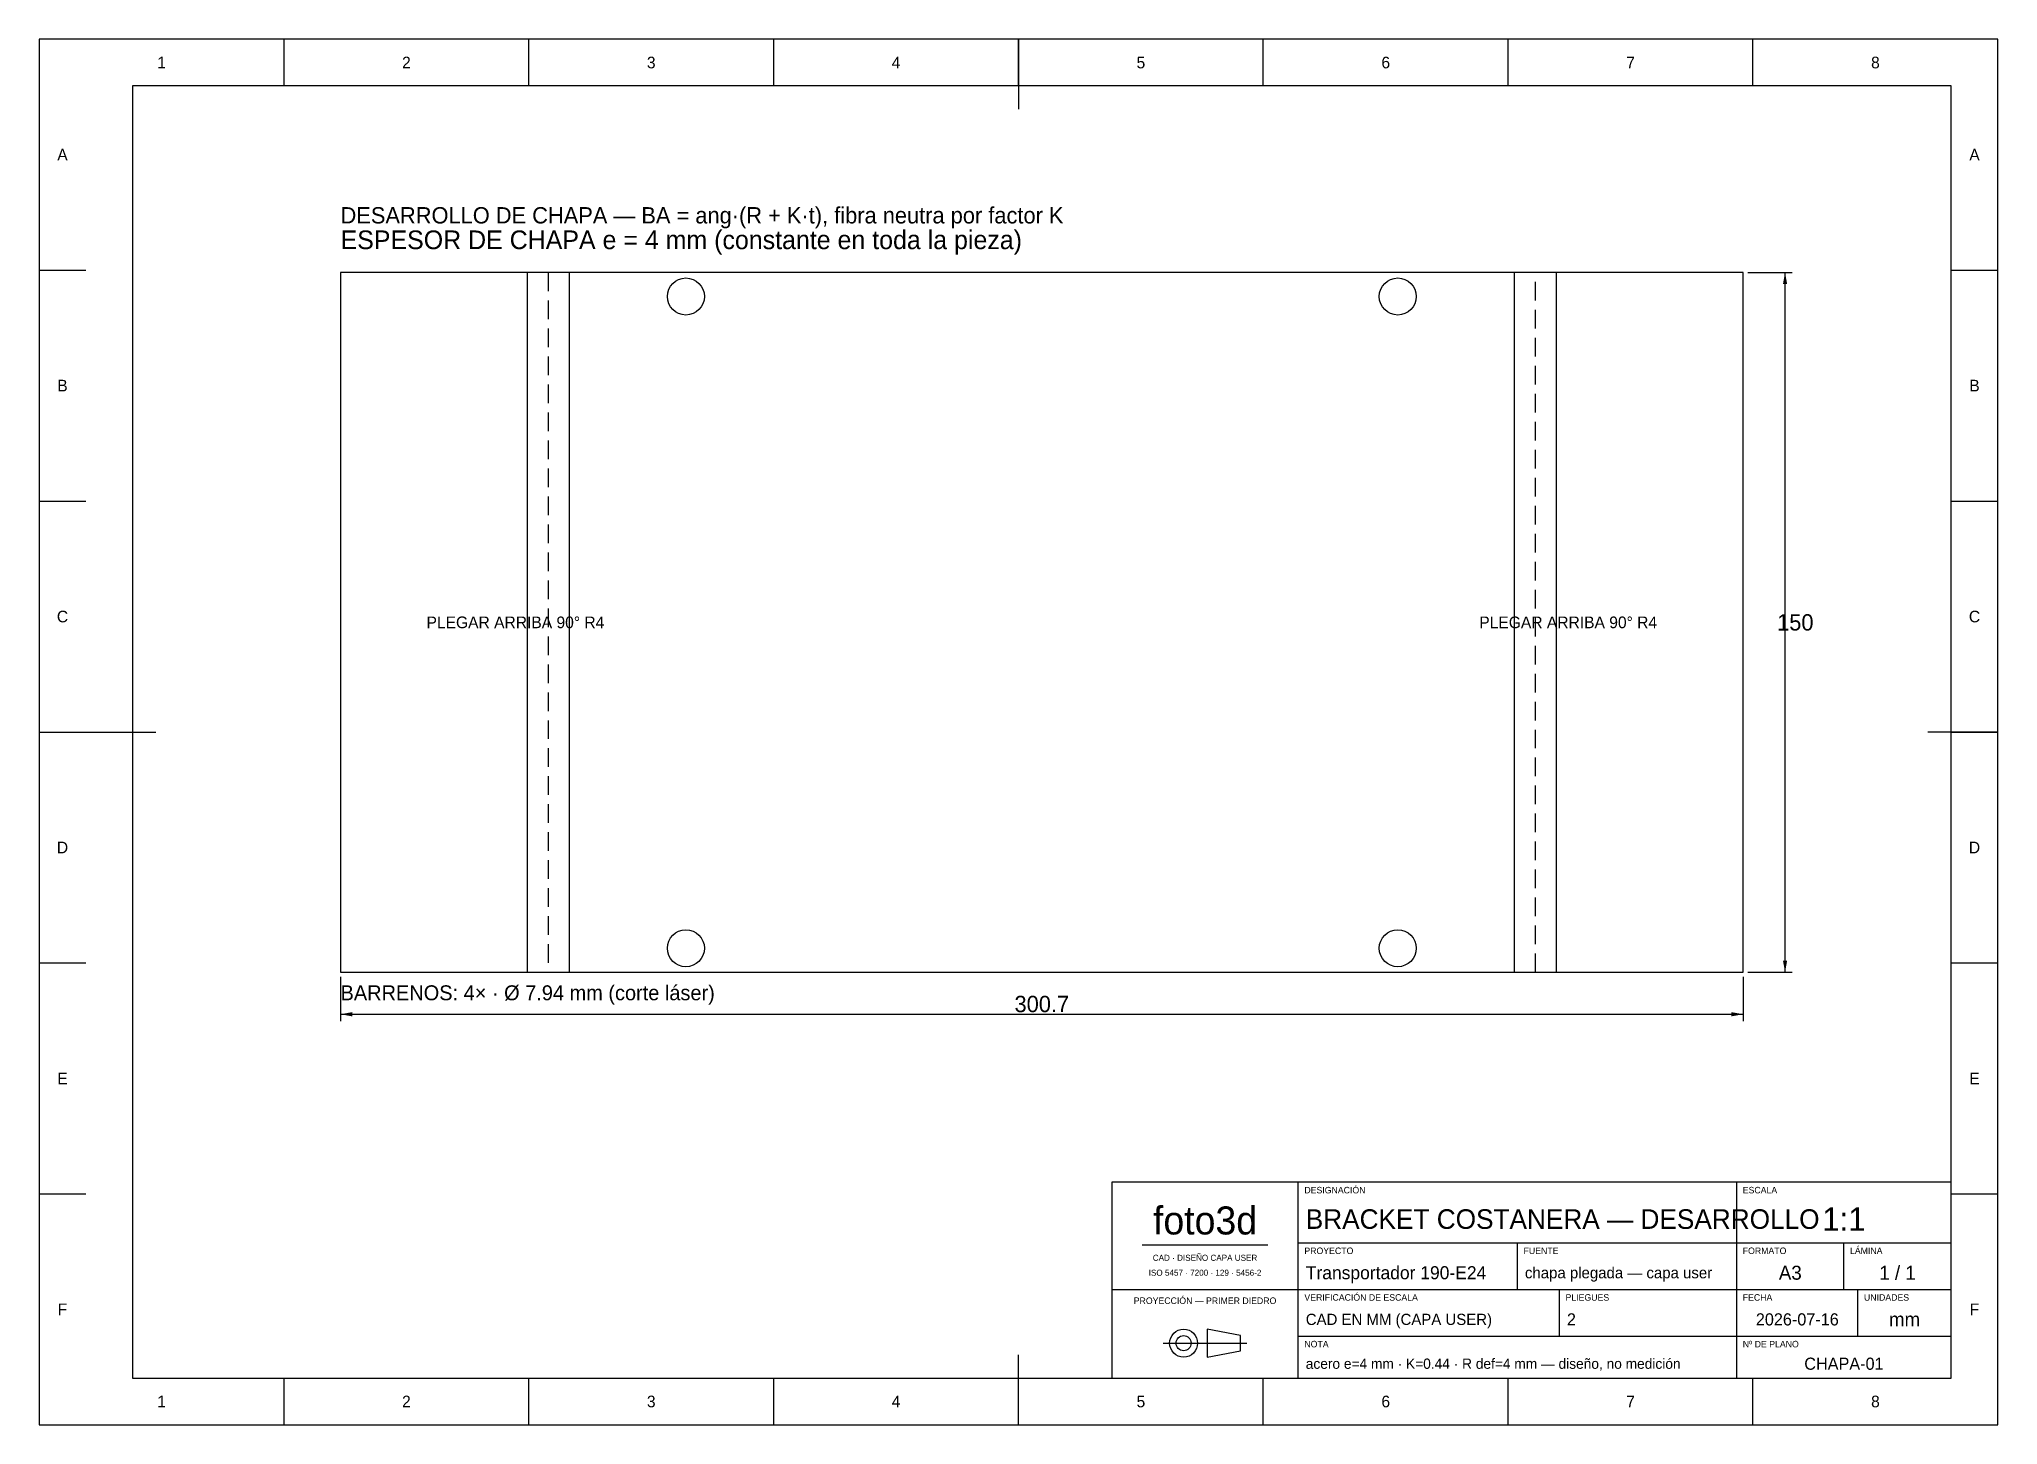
# Model space of a CAD drawing. Extents: x 0 to 420, y 0 to 297.
import ezdxf
from ezdxf.enums import TextEntityAlignment as Align

# ---------------------------------------------------------------- set-up
doc = ezdxf.new("R2010")
doc.units = 0
doc.linetypes.add('DASHED', pattern=[6, 4, -2])
for name, color, linetype in [('COTAS', 7, 'CONTINUOUS'), ('FINA', 7, 'CONTINUOUS'), ('NORMA', 7, 'CONTINUOUS'), ('PLIEGUE', 1, 'DASHED'), ('TEXTO', 7, 'CONTINUOUS'), ('VISIBLE', 7, 'CONTINUOUS')]:
    doc.layers.add(name, color=color, linetype=linetype)

msp = doc.modelspace()

# ---------------------------------------------------------------- linework, layer by layer
at = {"layer": 'COTAS'}
for p, q in [((366.3748, 247), (375.8748, 247)), ((374.3748, 97), (374.3748, 247)), ((366.3748, 97), (375.8748, 97)), ((64.6252, 96), (64.6252, 86.5)), ((365.3748, 96), (365.3748, 86.5)), ((64.6252, 88), (365.3748, 88))]:
    msp.add_line(p, q, dxfattribs=at)
for points in [[(374.3748, 247), (374.8248, 244.5), (373.9248, 244.5)], [(374.3748, 97), (374.8248, 99.5), (373.9248, 99.5)], [(64.6252, 88), (67.1252, 88.45), (67.1252, 87.55)], [(365.3748, 88), (362.8748, 88.45), (362.8748, 87.55)]]:
    msp.add_solid(points, dxfattribs=at)
at = {"layer": 'FINA'}
for p, q in [((420, 297), (0, 297)), ((0, 297), (0, 0)), ((52.5, 287), (52.5, 297)), ((105, 287), (105, 297)), ((157.5, 287), (157.5, 297)), ((210, 287), (210, 297)), ((262.5, 287), (262.5, 297)), ((315, 287), (315, 297)), ((367.5, 287), (367.5, 297)), ((420, 0), (420, 297)), ((0, 247.5), (10, 247.5)), ((104.6252, 247), (104.6252, 97)), ((113.673, 247), (113.673, 97)), ((316.327, 97), (316.327, 247)), ((325.3748, 97), (325.3748, 247)), ((410, 247.5), (420, 247.5)), ((0, 198), (10, 198)), ((410, 198), (420, 198)), ((0, 148.5), (10, 148.5)), ((410, 148.5), (420, 148.5)), ((0, 99), (10, 99)), ((410, 99), (420, 99)), ((0, 49.5), (10, 49.5)), ((410, 49.5), (420, 49.5)), ((236.5, 38.6), (263.5, 38.6)), ((270, 39), (364, 39)), ((317, 29), (317, 39)), ((364, 39), (410, 39)), ((387, 29), (387, 39)), ((230, 29), (270, 29)), ((270, 29), (364, 29)), ((326, 19), (326, 29)), ((364, 29), (410, 29)), ((390, 19), (390, 29)), ((241.03, 17.5), (258.97, 17.5)), ((270, 19), (364, 19)), ((364, 19), (410, 19)), ((52.5, 0), (52.5, 10)), ((105, 0), (105, 10)), ((157.5, 0), (157.5, 10)), ((210, 0), (210, 10)), ((262.5, 0), (262.5, 10)), ((315, 0), (315, 10)), ((367.5, 0), (367.5, 10)), ((0, 0), (420, 0))]:
    msp.add_line(p, q, dxfattribs=at)
at = {"layer": 'NORMA'}
for p, q in [((210, 297), (210, 282)), ((410, 287), (20, 287)), ((20, 287), (20, 10)), ((410, 10), (410, 287)), ((0, 148.5), (25, 148.5)), ((420, 148.5), (405, 148.5)), ((410, 52), (230, 52)), ((230, 52), (230, 10)), ((270, 10), (270, 52)), ((364, 10), (364, 52)), ((410, 10), (410, 52)), ((210, 0), (210, 15)), ((20, 10), (410, 10)), ((230, 10), (410, 10))]:
    msp.add_line(p, q, dxfattribs=at)
at = {"layer": 'PLIEGUE'}
for p, q in [((109.1491, 247), (109.1491, 97)), ((320.8509, 97), (320.8509, 247))]:
    msp.add_line(p, q, dxfattribs=at)
at = {"layer": 'TEXTO'}
for p, q in [((257.59, 19.11), (250.46, 20.49)), ((250.46, 20.49), (250.46, 14.51)), ((257.59, 15.89), (257.59, 19.11)), ((250.46, 14.51), (257.59, 15.89))]:
    msp.add_line(p, q, dxfattribs=at)
for radius in [2.99, 1.61]:
    msp.add_circle((245.4, 17.5), radius, dxfattribs=at)
at = {"layer": 'VISIBLE'}
for p, q in [((113.673, 247), (64.6252, 247)), ((64.6252, 247), (64.6252, 97)), ((316.327, 247), (113.673, 247)), ((113.673, 247), (113.673, 247)), ((365.3748, 247), (316.327, 247)), ((316.327, 247), (316.327, 247)), ((365.3748, 97), (365.3748, 247)), ((64.6252, 97), (113.673, 97)), ((113.673, 97), (316.327, 97)), ((113.673, 97), (113.673, 97)), ((316.327, 97), (316.327, 97)), ((316.327, 97), (365.3748, 97))]:
    msp.add_line(p, q, dxfattribs=at)
for centre in [(138.673, 241.85), (291.327, 241.85), (138.673, 102.15), (291.327, 102.15)]:
    msp.add_circle(centre, 3.9688, dxfattribs=at)

# ---------------------------------------------------------------- texts
at = {"layer": 'COTAS'}
for s, p in [('150', (376.5748, 172)), ('300.7', (215, 90.2))]:
    msp.add_text(s, height=3.5, dxfattribs=at).set_placement(p, align=Align.MIDDLE_CENTER)
at = {"layer": 'TEXTO'}
for s, height, p in [('1', 2.5, (26.25, 292)), ('2', 2.5, (78.75, 292)), ('3', 2.5, (131.25, 292)), ('4', 2.5, (183.75, 292)), ('5', 2.5, (236.25, 292)), ('6', 2.5, (288.75, 292)), ('7', 2.5, (341.25, 292)), ('8', 2.5, (393.75, 292)), ('A', 2.5, (5, 272.25)), ('A', 2.5, (415, 272.25)), ('B', 2.5, (5, 222.75)), ('B', 2.5, (415, 222.75)), ('C', 2.5, (5, 173.25)), ('PLEGAR ARRIBA 90° R4', 2.5, (102.1252, 172)), ('PLEGAR ARRIBA 90° R4', 2.5, (327.8748, 172)), ('C', 2.5, (415, 173.25)), ('D', 2.5, (5, 123.75)), ('D', 2.5, (415, 123.75)), ('E', 2.5, (5, 74.25)), ('E', 2.5, (415, 74.25)), ('foto3d', 6, (250, 43.8)), ('1:1', 5, (387, 44.1)), ('CAD · DISEÑO CAPA USER', 1.3, (250, 35.8)), ('A3', 3, (375.5, 32.6)), ('1 / 1', 3, (398.5, 32.6)), ('ISO 5457 · 7200 · 129 · 5456-2', 1.3, (250, 32.6)), ('F', 2.5, (5, 24.75)), ('PROYECCIÓN — PRIMER DIEDRO', 1.4, (250, 26.6)), ('F', 2.5, (415, 24.75)), ('2026-07-16', 2.6, (377, 22.6)), ('mm', 3, (400, 22.6)), ('CHAPA-01', 2.6, (387, 13.1)), ('1', 2.5, (26.25, 5)), ('2', 2.5, (78.75, 5)), ('3', 2.5, (131.25, 5)), ('4', 2.5, (183.75, 5)), ('5', 2.5, (236.25, 5)), ('6', 2.5, (288.75, 5)), ('7', 2.5, (341.25, 5)), ('8', 2.5, (393.75, 5))]:
    msp.add_text(s, height=height, dxfattribs=at).set_placement(p, align=Align.MIDDLE_CENTER)
for s, height, p in [('DESARROLLO DE CHAPA — BA = ang·(R + K·t), fibra neutra por factor K', 3.5, (64.6252, 257.5)), ('ESPESOR DE CHAPA e = 4 mm (constante en toda la pieza)', 4, (64.6252, 252)), ('BARRENOS: 4× · Ø 7.94 mm (corte láser)', 3.2, (64.6252, 91)), ('DESIGNACIÓN', 1.4, (271.3, 49.6)), ('ESCALA', 1.4, (365.3, 49.6)), ('PROYECTO', 1.4, (271.3, 36.6)), ('FUENTE', 1.4, (318.3, 36.6)), ('FORMATO', 1.4, (365.3, 36.6)), ('LÁMINA', 1.4, (388.3, 36.6)), ('VERIFICACIÓN DE ESCALA', 1.4, (271.3, 26.6)), ('PLIEGUES', 1.4, (327.3, 26.6)), ('FECHA', 1.4, (365.3, 26.6)), ('UNIDADES', 1.4, (391.3, 26.6)), ('NOTA', 1.4, (271.3, 16.6)), ('Nº DE PLANO', 1.4, (365.3, 16.6))]:
    msp.add_text(s, height=height, dxfattribs=at).set_placement(p)
for s, height, p in [('BRACKET COSTANERA — DESARROLLO', 4.2, (271.6, 44.1)), ('Transportador 190-E24', 2.8, (271.6, 32.6)), ('chapa plegada — capa user', 2.4, (318.6, 32.6)), ('CAD EN MM (CAPA USER)', 2.4, (271.6, 22.6)), ('2', 2.6, (327.6, 22.6)), ('acero e=4 mm · K=0.44 · R def=4 mm — diseño, no medición', 2.2, (271.6, 13.1))]:
    msp.add_text(s, height=height, dxfattribs=at).set_placement(p, align=Align.MIDDLE_LEFT)

doc.saveas('drawing.dxf')
